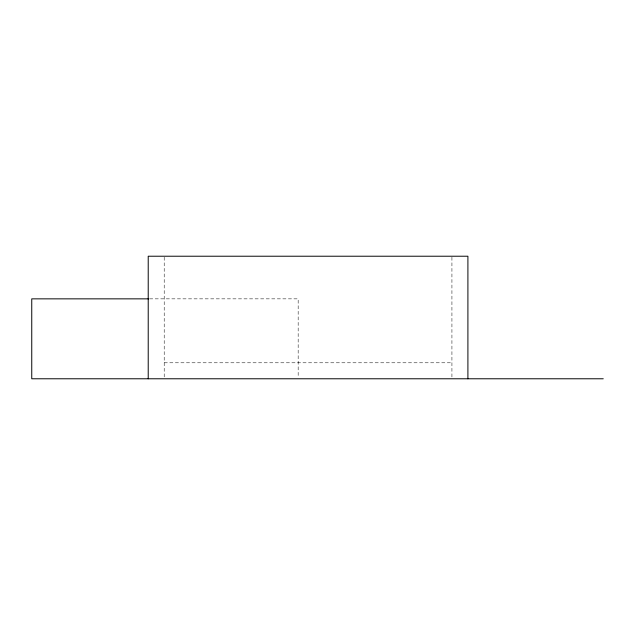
<?xml version="1.0" encoding="UTF-8"?>
<svg xmlns="http://www.w3.org/2000/svg" width="635" height="635" viewBox="0 0 635 635"><rect width="100%" height="100%" fill="white"/><g stroke="black" fill="none" stroke-linecap="round" stroke-linejoin="round"><path stroke-width="0.48" stroke-dasharray="3.17 2.38" d="M149.606 298.855L298.164 298.855L298.164 377.785M164.203 362.791L451.929 362.791M451.929 257.215L451.929 377.833M164.203 257.215L164.203 377.833"/><path stroke-width="0.95" d="M148.614 298.855L31.75 298.855L31.75 378.777L603.25 378.777M467.908 378.777L467.908 256.222L148.217 256.222L148.217 378.777"/></g></svg>
